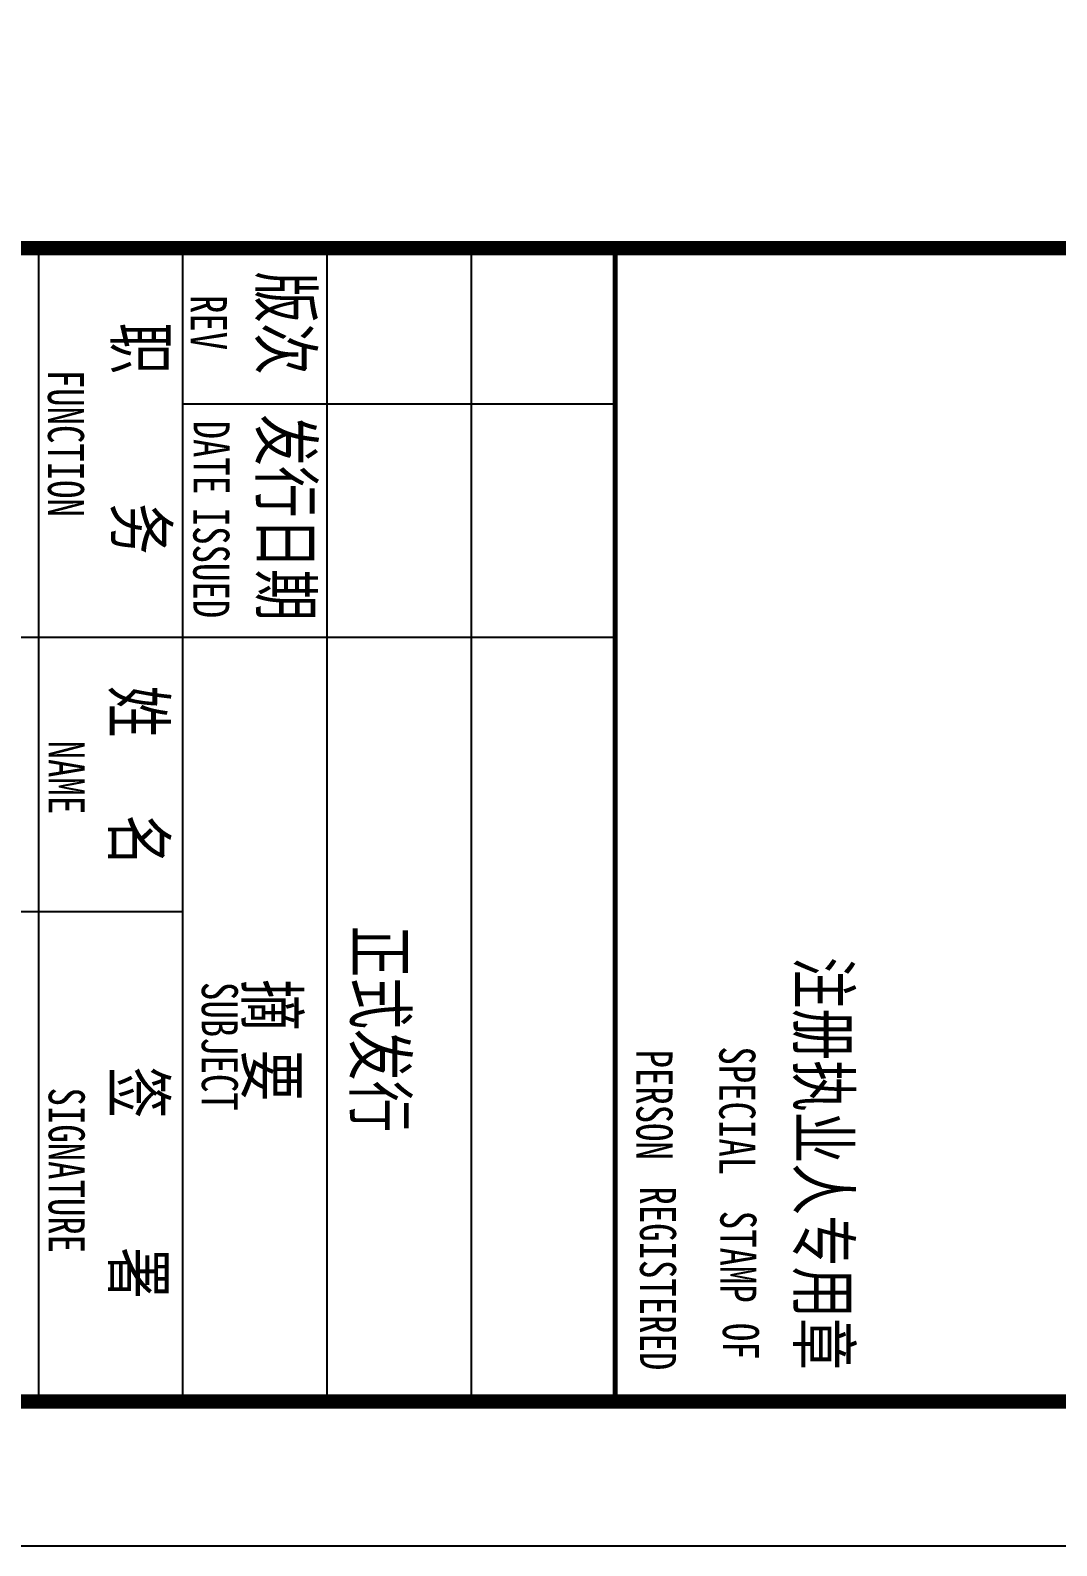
# Model space of a CAD drawing. Extents: x 174641 to 414490, y 73126 to 493158.
# Drawn here: x 194603 to 201719, y 73273 to 83783 of the extents above; entities that cross this region are included whole.
import ezdxf

# ---------------------------------------------------------------- set-up
doc = ezdxf.new("R2010")
doc.units = 0
doc.header["$LTSCALE"] = 1000
doc.header["$MEASUREMENT"] = 0
doc.layers.add('PUB_TITLE', color=7, linetype='Continuous')
doc.layers.add('TWT_TITLE', color=7, linetype='Continuous')
doc.styles.add('-宋体', font='', dxfattribs={"width": 0.8})
doc.styles.get('-宋体').set_extended_font_data('SimSun')

msp = doc.modelspace()

# ---------------------------------------------------------------- linework, layer by layer
for p, q in [((175657.8, 82272.7), (233057.8, 82272.7)), ((194658.2, 82272.7), (194658.2, 74272.7)), ((195658.2, 82272.7), (195658.2, 74272.7)), ((196658.2, 82272.7), (196658.2, 74272.7)), ((197658.2, 82272.7), (197658.2, 74272.7)), ((198658.2, 82272.7), (198658.2, 74272.7)), ((195658.2, 81191.3), (198658.2, 81191.3)), ((198658.2, 79572.7), (186658.2, 79572.7)), ((195658.2, 77668.2), (186628.7, 77668.2))]:
    msp.add_line(p, q)
at = {"const_width": 34}
msp.add_lwpolyline([(198658.2, 82272.7), (198658.2, 74272.7)], dxfattribs=at)
at = {"layer": 'PUB_TITLE', "const_width": 100}
msp.add_lwpolyline([(233057.8, 82272.7), (233057.8, 74272.7), (175658.2, 74272.7), (175658.2, 82272.7)], close=True, dxfattribs=at)
at = {"layer": 'TWT_TITLE'}
msp.add_lwpolyline([(174658.2, 157372.7), (174658.2, 73272.7), (234058.2, 73272.7), (234058.2, 157372.7)], close=True, dxfattribs=at)
at = {"layer": 'TWT_TITLE', "const_width": 100}
msp.add_lwpolyline([(175658.2, 154872.7), (175658.2, 74272.7), (233058.2, 74272.7), (233058.2, 154872.7)], close=True, dxfattribs=at)

# ---------------------------------------------------------------- texts
at = {"style": '-宋体', "width": 0.75}
for s, height, p in [('版次', 350, (196199.3, 82110.7)), ('REV', 250, (195715.4, 81947.3)), ('职     务', 350, (195194.8, 81755.5)), ('FUNCTION', 250, (194724.9, 81428.4)), ('DATE', 250, (195734.4, 81075.8)), ('发行日期', 350, (196202.4, 81119.8)), ('ISSUED', 250, (195732.7, 80471.3)), ('姓   名', 350, (195179.5, 79237.5)), ('NAME', 250, (194728.7, 78856.3)), ('正式发行', 350, (196854.4, 77572.4)), ('注册执业人专用章', 350, (199927, 77356.8)), ('SUBJECT', 250, (195791.3, 77182.8)), ('摘', 350, (196102.4, 77200.8)), ('要', 350, (196102.4, 76712.7)), ('PERSON', 250, (198805.1, 76713.9)), ('SPECIAL', 250, (199379.3, 76735.4)), ('签     署', 350, (195178.6, 76594.7)), ('SIGNATURE', 250, (194729.7, 76450.3)), ('REGISTERED', 250, (198829.7, 75764.5)), ('STAMP', 250, (199386.5, 75595.7)), ('OF', 250, (199404, 74817.8))]:
    msp.add_text(s, height=height, rotation=270, dxfattribs=at).set_placement(p)

doc.saveas('drawing.dxf')
